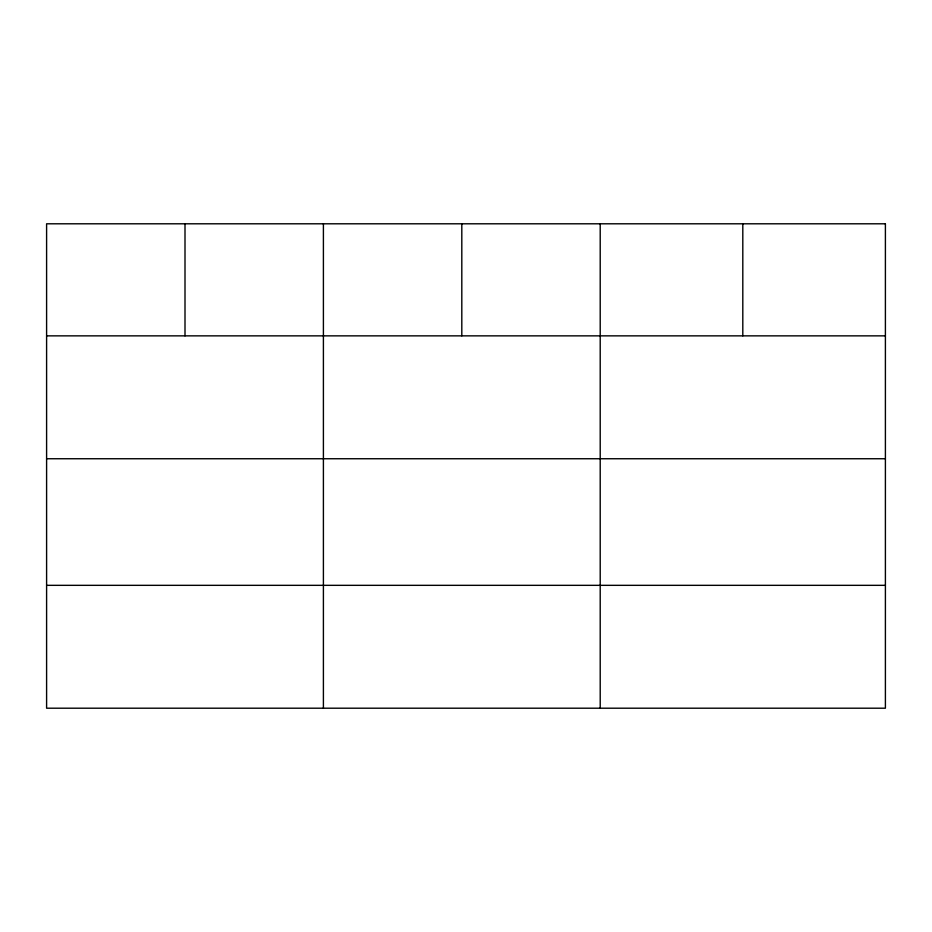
<?xml version="1.0" encoding="UTF-8"?>
<svg xmlns="http://www.w3.org/2000/svg" width="932" height="932" viewBox="0 0 932 932"><rect width="100%" height="100%" fill="white"/><g stroke="black" fill="none" stroke-linecap="round" stroke-linejoin="round"><path stroke-width="1.4" d="M46.6 335.858L885.4 335.858M46.6 458.742L885.4 458.742M46.6 585.331L885.4 585.331M742.804 223.797L742.804 335.858M600.208 223.797L600.208 708.203M461.806 223.797L461.806 335.858M323.404 223.797L323.404 708.203M185.002 223.797L185.002 335.858M885.4 223.797L46.6 223.797L46.6 708.203L885.4 708.203L885.4 223.797"/></g></svg>
